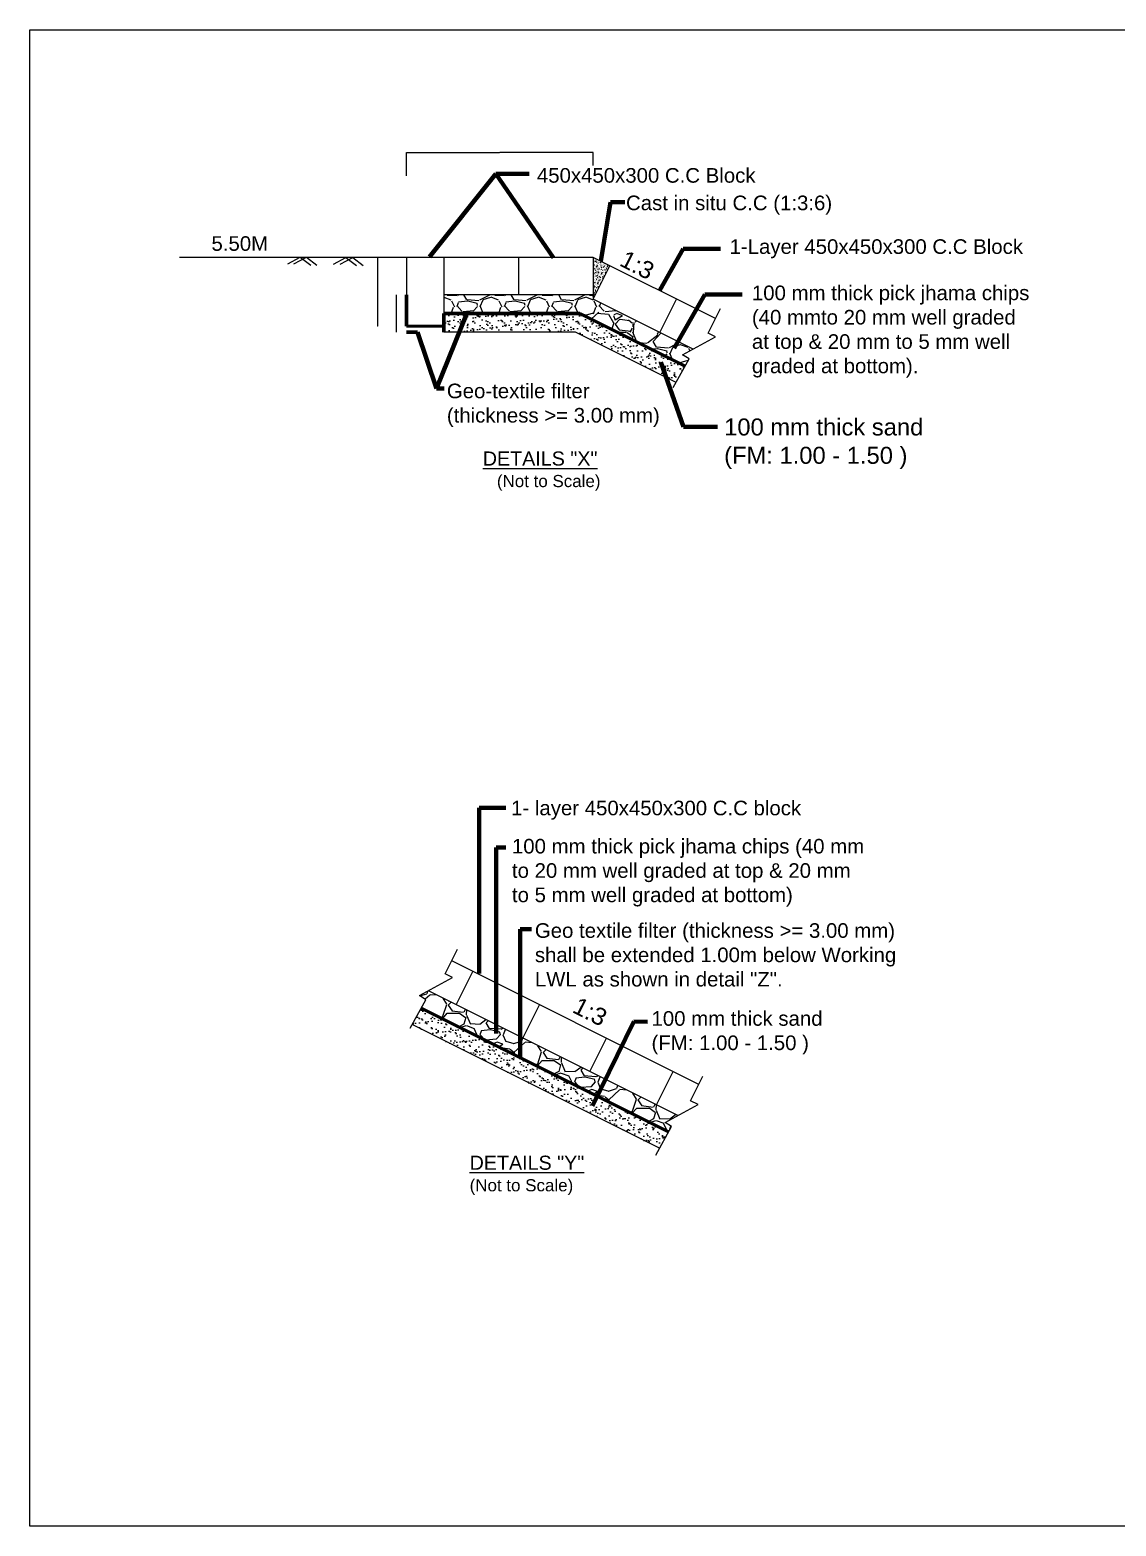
# Model space of a CAD drawing. Header units: inches. Extents: x 64995 to 402236, y -100918 to 204355.
# Drawn here: x 174468 to 179876, y 47342 to 54789 of the extents above; entities that cross this region are included whole.
import ezdxf

# ---------------------------------------------------------------- set-up
doc = ezdxf.new("R2010")
doc.units = ezdxf.units.IN
doc.header["$LTSCALE"] = 7
doc.header["$MEASUREMENT"] = 0
doc.layers.add('LINE', color=7, linetype='Continuous')
doc.styles.add('dim', font='isocp.shx')
doc.styles.get("Standard").update_dxf_attribs({"font": 'arial.ttf'})
doc.dimstyles.get("Standard").update_dxf_attribs({"dimtxt": 0.18, "dimasz": 0.18, "dimexe": 0.18, "dimexo": 0.0625, "dimgap": 0.09, "dimtad": 0, "dimtih": 1, "dimtoh": 1, "dimdec": 4, "dimzin": 0, "dimdsep": 46, "dimtxsty": 'Standard', "dimcen": 0.09, "dimadec": 0, "dimazin": 0, "dimtfac": 1, "dimtdec": 4, "dimtofl": 0, "dimtmove": 0, "dimatfit": 3, "dimfxl": 1, "dimtolj": 1, "dimtzin": 0, "dimarcsym": 0})
doc.dimstyles.new('STANDARD$0', dxfattribs={"dimscale": 0, "dimtxt": 8, "dimasz": 8, "dimexe": 4, "dimexo": 0, "dimgap": 2, "dimtad": 1, "dimdec": 0, "dimzin": 0, "dimdsep": 46, "dimtxsty": 'dim', "dimblk": 'DOTSMALL', "dimcen": 1, "dimclrd": 6, "dimclre": 6, "dimclrt": 256, "dimadec": 0, "dimazin": 0, "dimtfac": 1, "dimtdec": 0, "dimtix": 1, "dimtofl": 0, "dimtmove": 1, "dimatfit": 3, "dimldrblk": 'DOTSMALL', "dimfxl": 6, "dimtolj": 1, "dimtzin": 0, "dimarcsym": 0})

# ---------------------------------------------------------------- blocks, each defined once
blk = doc.blocks.new('*D11')
at = {"layer": 'Defpoints', "color": 0, "ltscale": 0.5}
for p in [(177272.1408184584, 54179.01025068964), (177272.1408184584, 54114.27252440172), (176342.8608184591, 54062.88793636177)]:
    blk.add_point(p, dxfattribs=at)
at = {"layer": 'LINE', "color": 0, "lineweight": -2, "ltscale": 0.5}
for p, q in [((176342.8608184591, 54062.95043636177), (176342.8608184591, 54179.19025068964)), ((176343.0408184591, 54179.01025068964), (176806.8292456416, 54179.01025068964)), ((177271.9608184584, 54179.01025068964), (176808.172391276, 54179.01025068964)), ((177272.1408184584, 54114.33502440172), (177272.1408184584, 54179.19025068964))]:
    blk.add_line(p, q, dxfattribs=at)
at = {"layer": 'LINE', "color": 0, "ltscale": 0.5}
for points in [[(176343.0408184591, 54179.04025068964), (176343.0408184591, 54178.98025068964), (176342.8608184591, 54179.01025068964)], [(177271.9608184584, 54179.04025068964), (177271.9608184584, 54178.98025068964), (177272.1408184584, 54179.01025068964)]]:
    blk.add_solid(points, dxfattribs=at)
at = {"layer": 'LINE', "color": 0, "lineweight": 13, "ltscale": 0.5, "insert": (176807.5008184588, 54179.01025068964), "char_height": 0.18, "attachment_point": 5}
blk.add_mtext('\\A1;{\\H1.775x;1.20m}', dxfattribs=at)
blk = doc.blocks.new('*D12')
at = {"color": 0, "lineweight": -2, "ltscale": 0.5}
for p, q in [((176199.5750874709, 53656.64025804278), (176199.2450874709, 53656.64025804278)), ((176199.4250874709, 53314.7456274177), (176199.4250874709, 53656.46025804278)), ((176199.5750874709, 53314.5656274177), (176199.2450874709, 53314.5656274177))]:
    blk.add_line(p, q, dxfattribs=at)
at = {"color": 0, "linetype": 'Continuous', "ltscale": 0.5}
for points in [[(176199.3950874709, 53656.46025804278), (176199.4550874709, 53656.46025804278), (176199.4250874709, 53656.64025804278)], [(176199.3950874709, 53314.7456274177), (176199.4550874709, 53314.7456274177), (176199.4250874709, 53314.5656274177)]]:
    blk.add_solid(points, dxfattribs=at)
at = {"layer": 'Defpoints', "color": 0, "linetype": 'Continuous', "ltscale": 0.5}
for p in [(176199.4250874709, 53656.64025804278), (176261.8514735367, 53656.64025804278), (176342.8608184591, 53314.5656274177)]:
    blk.add_point(p, dxfattribs=at)
at = {"color": 0, "linetype": 'Continuous', "lineweight": -3, "ltscale": 0.5, "insert": (176164.7104807351, 53470.78425804287), "char_height": 0.8, "attachment_point": 5}
blk.add_mtext('\\A1;450', dxfattribs=at)
blk = doc.blocks.new('*D10')
at = {"color": 0, "lineweight": -2, "ltscale": 0.5}
for p, q in [((176293.4716263097, 53470.40041210799), (176292.9576263097, 53470.40041210799)), ((176293.3216263097, 53285.33575804296), (176293.3216263097, 53469.99291210799)), ((176293.4716263097, 53284.92825804296), (176292.9576263097, 53284.92825804296))]:
    blk.add_line(p, q, dxfattribs=at)
at = {"color": 0, "linetype": 'Continuous', "ltscale": 0.5}
for points in [[(176293.253709643, 53469.99291210799), (176293.3895429763, 53469.99291210799), (176293.3216263097, 53470.40041210799)], [(176293.253709643, 53285.33575804296), (176293.3895429763, 53285.33575804296), (176293.3216263097, 53284.92825804296)]]:
    blk.add_solid(points, dxfattribs=at)
at = {"layer": 'Defpoints', "color": 0, "linetype": 'Continuous', "ltscale": 0.5}
for p in [(176293.3216263097, 53470.40041210799), (176365.8833845448, 53470.40041210799), (176355.7480123736, 53284.92825804296)]:
    blk.add_point(p, dxfattribs=at)
at = {"color": 0, "linetype": 'Continuous', "lineweight": -3, "ltscale": 0.5, "insert": (176256.0197394941, 53377.66433507501), "char_height": 0.8, "attachment_point": 5, "rotation": 90}
blk.add_mtext('\\A1;200', dxfattribs=at)

msp = doc.modelspace()

# ---------------------------------------------------------------- hatches: boundary and pattern name
at = {"linetype": 'ByBlock', "lineweight": 5, "ltscale": 0.5}
h = msp.add_hatch(dxfattribs=at)
h.set_pattern_fill('AR-CONC', color=0, scale=0.09292800000000002, angle=-3.81666561775622e-14, style=0)
h.set_pattern_definition([(49.9999999999999, (176966.3631254848, 57644.60987646127), (16.93005692046066, -1.481187340959198), [1.7702784, -19.4730624]), (355, (176966.3631254848, 57644.60987646127), (-3.275045332266771, 17.75451170975522), [1.41622272, -15.57844992]), (100.4509999999998, (176967.7739583816, 57644.48644484527), (13.65507279481427, 16.27324356576408), [1.504504319999999, -16.54954751999998]), (46.18419999999993, (176966.3631254848, 57649.33061886131), (25.19083311202385, -3.906909450132487), [2.6554176, -29.2095936]), (96.63559999999993, (176968.4623597119, 57649.00504561298), (22.06150070047851, 22.99276205775048), [2.256756479999971, -24.8243212799996]), (351.184, (176966.3631254848, 57649.33061886131), (22.06153520907727, 22.99272135254961), [2.124334080000001, -23.36767488000001]), (20.99999999999996, (176968.7234966852, 57648.15043326135), (14.08926755334249, -9.503330104725714), [1.7702784, -19.4730624]), (326, (176968.7234966852, 57648.15043326135), (5.743138890290159, 17.11621931581488), [1.41622272, -15.57844992]), (71.45139999999995, (176969.8975955028, 57647.35849155247), (19.83236765428613, 7.612927321837772), [1.50450432, -16.54954751999999]), (37.49999999999991, (176966.3631254848, 57644.60987646127), (0.2870177228710011, 7.857530652404371), [0, -15.389620224, 0, -15.81448704, 0, -15.6374592]), (7.49999999999994, (176966.3631254848, 57644.60987646127), (6.209417597757699, 9.309580456698205), [0, -9.016617983999986, 0, -15.03556454399998, 0, -5.959937279999995]), (327.4999999999999, (176961.0994977098, 57644.60987646127), (12.60016282766703, -0.532360721751167), [0, -5.900928, 0, -18.41089536000001, 0, -24.42984192]), (317.4999999999999, (176958.7391265094, 57644.60987646127), (13.76534856783989, 2.362832958745561), [0, -7.671206400000004, 0, -12.22672281600001, 0, -17.34872832000001])])
h.paths.add_polyline_path([(177355.2581484638, 53615.08159304078), (177272.1408184584, 53656.64025804395), (177272.1408184603, 53470.78425804403), (177272.1408184603, 53448.8469330307)])
at = {"linetype": 'ByBlock', "lineweight": 13, "ltscale": 0.5}
h = msp.add_hatch(dxfattribs=at)
h.set_pattern_fill('GRAVEL', color=0, scale=9.292800000000003, angle=-3.81666561775622e-14, style=0)
h.set_pattern_definition([(228.0127999999999, (143886.8353587057, 52469.14528506639), (-1888.298564485187, -2124.336690302223), [31.75544908799999, -3143.800703999998]), (184.9697, (143865.592017908, 52445.54157306667), (2832.450021924615, 236.0354543016041), [54.49344384000003, -5394.842112000002]), (132.5103999999999, (143811.303480307, 52440.82083066687), (2360.369482535527, -2596.410856233763), [38.42405529599992, -3803.979801599993]), (267.2737, (143719.2490035076, 52381.81155066675), (236.0360950811234, 4720.740880940036), [49.62401663999989, -4912.768819199991]), (292.8336999999999, (143716.8886323091, 52332.24375546648), (-1180.18895056568, 2832.44705044699), [48.660260352, -4817.3689344]), (357.2737, (143735.7716019083, 52287.39670266648), (-4720.740880940038, 236.0360950811233), [49.62401663999999, -4912.7688192]), (37.69419999999992, (143785.3393971086, 52285.03633146657), (-3068.484498593307, -2360.36909582989), [65.625196032, -6496.884556800002]), (72.25529999999995, (143837.2675635092, 52325.16264186677), (1652.26314502774, 5192.818145994548), [61.95695616, -6133.740518400001]), (121.4295999999999, (143856.1505331084, 52384.17192186665), (-1888.297446502657, 3068.478950673943), [49.79203046400001, -4929.412224000002]), (175.2364, (143830.1864499062, 52426.65860346652), (2596.406280514246, -236.0349048493535), [56.84526566399966, -2785.414579199989]), (222.3973999999999, (143773.5375411067, 52431.37934586633), (-2832.445525237255, -2596.404942126391), [73.513296384, -7277.823590399999]), (138.8140999999999, (143952.9257523086, 52379.45117946638), (-1652.258787518356, 1416.220541500421), [25.09102464, -2484.0211968]), (171.4692, (143934.0427827075, 52395.97377786663), (3068.477876019119, -472.0754294826486), [47.73544089599985, -4725.816268799981]), (224.9999999999999, (143886.8353587057, 52403.05489146657), (-2.025046796916286e-13, -236.036959113772), [33.38057395199999, -300.42600192]), (203.1985999999999, (143870.3127603069, 52431.37934586656), (1180.189579696505, 472.0763099067319), [17.976085248, -1779.6269568]), (291.8013999999999, (143853.7901619081, 52424.29823226662), (-236.0372855878926, 708.1118161586348), [25.421941248, -1245.6812544]), (30.96379999999995, (143863.2316467077, 52400.69452026644), (708.1106123764196, 472.0746078704075), [41.28976895999983, -1335.031526399995]), (161.5651, (143898.6372147095, 52421.93786106649), (472.0744554239222, -236.0367689612349), [29.85655833599995, -716.5585151999987]), (16.38949999999997, (143716.8886323091, 52424.29823226662), (2360.372502290145, 708.1098870882066), [41.82577766400001, -4140.760166400002]), (70.34619999999995, (143757.0149427079, 52436.10008826636), (-944.1458490853324, -2596.404648279509), [35.08951987199993, -3473.853081599992]), (293.1985999999999, (143898.6372147095, 52469.14528506639), (-472.0763099067321, 1180.189579696505), [35.95198464, -1761.6546816]), (343.6104999999999, (143912.7994419079, 52436.10008826636), (-2360.372502290145, 708.1098870882103), [41.82577766399974, -4140.760166399969]), (339.444, (143716.8886323072, 52277.95521786663), (-1180.187064940774, 472.0736671964681), [40.33400448, -1976.364825600001]), (294.7751, (143754.6545715075, 52263.79299066699), (-1180.182849668234, 2596.407114366688), [33.79531161599982, -3345.742540799978]), (66.80139999999996, (143900.997585908, 52233.1081650664), (472.0763099067337, 1180.189579696505), [35.95198464000001, -1761.654681600001]), (17.35399999999996, (143915.1598131083, 52266.15336186643), (-3068.482725584684, -944.1470559346785), [39.56716262400001, -3917.138227200001]), (69.44399999999997, (143785.3393971086, 52233.10816506663), (-472.0736671964688, -1180.187064940773), [20.167048704, -1996.5394944]), (101.3098999999998, (143886.8353587057, 52233.10816506663), (-236.035954951195, 944.1454562067591), [12.03556991999991, -1191.522815999994]), (165.9637999999999, (143884.4749875072, 52244.91002106684), (708.1118576012991, -236.0367115000023), [48.66026035200002, -924.5453184]), (186.009, (143837.2675635092, 52256.71187706658), (2360.367719328602, 236.036568802014), [45.09489177600003, -4464.391219200002]), (303.6900999999999, (143863.2316467077, 52379.45117946638), (-236.0372009688384, 472.0737845814165), [34.04175667199999, -817.0025318399995]), (353.1572, (143882.1146163069, 52351.1267250664), (4012.632699382161, -472.076354265784), [59.43275289600001, -5883.829248000002]), (60.94539999999999, (143941.1238963068, 52344.04561146646), (-944.146283723767, -1652.255900859593), [24.30141542400001, -2405.850163200002]), (90, (143952.9257523086, 52365.28895226674), (-236.03712, 236.0371200000002), [14.1622272, -221.8748928]), (120.2563999999999, (143832.5468211066, 52263.79299066629), (944.1464789661452, -1652.259006666076), [32.79122457600001, -3246.337459200002]), (48.01279999999994, (143816.0242227078, 52292.11744506651), (1888.298564485186, 2124.336690302224), [63.51099110399991, -3112.047206399996]), (359.9999999999999, (143858.5109043088, 52339.32486906665), (236.0371200000002, 236.0371199999999), [61.36965120000002, -174.6674688000001]), (325.3047999999999, (143919.8805555072, 52339.32486906665), (-2360.367110327345, 1652.25999709337), [37.32081407999998, -3694.752230399999]), (254.0546, (143950.5653811082, 52318.0815282666), (-236.0377221456993, -944.1507291553066), [34.367469312, -1684.0133376]), (207.6459999999999, (143941.1238963068, 52285.03633146657), (-4484.703704779586, -2360.372684499093), [55.95613056000001, -5539.670400000002]), (175.4261, (143891.5561011083, 52259.07224826649), (-3068.483266693977, 236.0359780282042), [59.19783091199968, -5860.578662399981]), (175.4261, (143891.5561011083, 52259.07224826649), (-3068.483266693977, 236.0359780282042), [59.19783091199968, -5860.578662399981])])
h.paths.add_polyline_path([(176528.7168184578, 53470.78425804403), (176528.7168184578, 53377.85625804373), (177206.3288434189, 53377.85625804373), (177730.0060526881, 53116.0176534091), (177749.6021512881, 53151.43434146018), (177717.8850024607, 53171.9385655431), (177769.6061277375, 53200.11427839164), (177272.1408184603, 53448.8469330307), (177272.1408184603, 53470.78425804403)])
at = {"linetype": 'Continuous', "lineweight": -3, "ltscale": 0.5}
h = msp.add_hatch(dxfattribs=at)
h.set_pattern_fill('AR-SAND', color=0, scale=0.9292800000000002, angle=-3.81666561775622e-14, style=0)
h.set_pattern_definition([(37.49999999999991, (209118.3579666898, 161032.2895086069), (-1.486877082732025, 45.48019331854112), [0, -35.87764223999999, 0, -40.12631039999999, 0, -38.35603199999999]), (7.49999999999994, (209118.3579666898, 161032.2895086069), (41.77329965544835, 66.61312294561598), [0, -19.35504383999998, 0, -32.33708543999995, 0, -12.39194879999999]), (327.4999999999999, (209089.3254009303, 161032.2895086069), (73.50533898179822, 0.133554697807849), [0, -11.801856, 0, -42.4866816, 0, -55.4687232]), (317.4999999999999, (209089.3254009303, 161032.2895086069), (70.95577401534568, 20.71637615164654), [0, -5.900928000000001, 0, -27.85238016000001, 0, -31.86501120000002])])
h.paths.add_polyline_path([(176528.7168184578, 53377.85625804373), (176528.7168184578, 53284.92825804412), (177184.3915184051, 53284.92825804412), (177684.9771669343, 53034.63543377927), (177730.0060526881, 53116.0176534091), (177206.3288434189, 53377.85625804373)])
at = {"linetype": 'ByBlock', "lineweight": 13, "ltscale": 0.5}
h = msp.add_hatch(dxfattribs=at)
h.set_pattern_fill('GRAVEL', color=0, scale=9.292800000000003, angle=-3.81666561775622e-14, style=0)
h.set_pattern_definition([(228.0127999999999, (187902.7983853164, 54508.05494480066), (-1888.298564485187, -2124.336690302223), [31.75544908799999, -3143.800703999998]), (184.9697, (187881.5550445168, 54484.45123280048), (2832.450021924615, 236.0354543016037), [54.49344384000001, -5394.842112000002]), (132.5103999999999, (187827.2665069158, 54479.73049040044), (2360.369482535526, -2596.410856233762), [38.42405529599991, -3803.97980159999]), (267.2737, (187735.2120301164, 54420.72121040056), (236.0360950811234, 4720.740880940036), [49.62401663999986, -4912.768819199988]), (292.8336999999999, (187732.851658916, 54371.15341520052), (-1180.188950565679, 2832.44705044699), [48.66026035199999, -4817.3689344]), (357.2737, (187751.7346285152, 54326.30636240052), (-4720.740880940037, 236.0360950811233), [49.62401663999998, -4912.7688192]), (37.69419999999992, (187801.3024237155, 54323.94599120038), (-3068.484498593307, -2360.36909582989), [65.625196032, -6496.884556800002]), (72.25529999999995, (187853.2305901161, 54364.07230160035), (1652.263145027739, 5192.81814599455), [61.95695616000002, -6133.740518400001]), (121.4295999999999, (187872.1135597154, 54423.08158160069), (-1888.297446502657, 3068.478950673943), [49.79203046400001, -4929.412224000002]), (175.2364, (187846.149476515, 54465.5682632001), (2596.406280514245, -236.0349048493532), [56.84526566399915, -2785.414579199971]), (222.3973999999999, (187789.5005677155, 54470.2890056006), (-2832.445525237254, -2596.40494212639), [73.513296384, -7277.823590399998]), (138.8140999999999, (187968.8887789155, 54418.36083920042), (-1652.258787518356, 1416.22054150042), [25.09102463999999, -2484.021196799999]), (171.4692, (187950.0058093163, 54434.88343760044), (3068.477876019119, -472.0754294826486), [47.73544089599952, -4725.816268799946]), (224.9999999999999, (187902.7983853164, 54441.96455120014), (-2.025046796916286e-13, -236.036959113772), [33.38057395199999, -300.4260019199999]), (203.1985999999999, (187886.2757869157, 54470.2890056006), (1180.189579696505, 472.0763099067317), [17.976085248, -1779.6269568]), (291.8013999999999, (187869.753188515, 54463.20789200019), (-236.0372855878926, 708.1118161586347), [25.42194124799999, -1245.6812544]), (30.96379999999995, (187879.1946733165, 54439.60418000001), (708.1106123764193, 472.0746078704073), [41.28976895999955, -1335.031526399986]), (161.5651, (187914.6002413164, 54460.84752080053), (472.0744554239222, -236.0367689612349), [29.85655833599993, -716.5585151999983]), (16.38949999999997, (187732.851658916, 54463.20789200043), (2360.372502290145, 708.1098870882065), [41.82577766400001, -4140.760166400002]), (70.34619999999995, (187772.9779693167, 54475.00974800087), (-944.1458490853325, -2596.404648279509), [35.08951987199993, -3473.853081599992]), (293.1985999999999, (187914.6002413164, 54508.05494480066), (-472.0763099067321, 1180.189579696505), [35.95198464, -1761.6546816]), (343.6104999999999, (187928.7624685149, 54475.00974800087), (-2360.372502290144, 708.1098870882101), [41.82577766399944, -4140.760166399932]), (339.444, (187732.851658916, 54316.86487760044), (-1180.187064940773, 472.0736671964679), [40.33400448, -1976.3648256]), (294.7751, (187770.6175981163, 54302.7026504008), (-1180.182849668234, 2596.407114366687), [33.79531161599954, -3345.742540799944]), (66.80139999999996, (187916.9606125149, 54272.01782480044), (472.0763099067336, 1180.189579696505), [35.95198464, -1761.6546816]), (17.35399999999996, (187931.1228397171, 54305.06302160046), (-3068.482725584684, -944.1470559346781), [39.567162624, -3917.138227200001]), (69.44399999999997, (187801.3024237155, 54272.01782480044), (-472.0736671964686, -1180.187064940773), [20.167048704, -1996.5394944]), (101.3098999999997, (187902.7983853164, 54272.0178248002), (-236.035954951195, 944.1454562067589), [12.03556991999978, -1191.522815999985]), (165.9637999999999, (187900.4380141161, 54283.81968080041), (708.1118576012989, -236.0367115000022), [48.660260352, -924.5453183999998]), (186.009, (187853.2305901161, 54295.62153680016), (2360.367719328602, 236.036568802014), [45.09489177600001, -4464.391219200001]), (303.6900999999999, (187879.1946733165, 54418.36083920042), (-236.0372009688383, 472.0737845814165), [34.04175667199998, -817.0025318399994]), (353.1572, (187898.0776429157, 54390.0363848002), (4012.63269938216, -472.0763542657837), [59.43275289599999, -5883.829248000002]), (60.94539999999999, (187957.0869229156, 54382.95527120026), (-944.146283723767, -1652.255900859593), [24.30141542400001, -2405.850163200001]), (90, (187968.8887789155, 54404.19861200055), (-236.0371199999999, 236.0371200000002), [14.1622272, -221.8748928]), (120.2563999999999, (187848.5098477154, 54302.7026504008), (944.1464789661455, -1652.259006666076), [32.791224576, -3246.337459200001]), (48.01279999999994, (187831.9872493166, 54331.02710480032), (1888.298564485186, 2124.336690302223), [63.51099110399987, -3112.047206399994]), (359.9999999999999, (187874.4739309157, 54378.23452880046), (236.0371200000002, 236.0371199999998), [61.36965120000002, -174.6674688000001]), (325.3047999999999, (187935.8435821178, 54378.23452880046), (-2360.367110327344, 1652.25999709337), [37.32081407999998, -3694.752230399997]), (254.0546, (187966.5284077152, 54356.99118800064), (-236.0377221456994, -944.1507291553064), [34.367469312, -1684.0133376]), (207.6459999999999, (187957.0869229156, 54323.94599120038), (-4484.703704779586, -2360.372684499092), [55.95613056000001, -5539.670400000002]), (175.4261, (187907.5191277153, 54297.98190800029), (-3068.483266693977, 236.0359780282041), [59.19783091199913, -5860.578662399945]), (175.4261, (187907.5191277153, 54297.98190800029), (-3068.483266693977, 236.0359780282041), [59.19783091199913, -5860.578662399945])])
h.paths.add_polyline_path([(176451.8803896531, 50006.37974902916), (176408.2069710138, 49982.58812237436), (176439.9241198394, 49962.08389829237), (176416.6840144116, 49920.08127414364), (177647.8201872147, 49304.51318774278), (177662.3851651027, 49330.83696212944), (177630.6680162772, 49351.34118621213), (177693.5002578086, 49385.56981495114)])
at = {"linetype": 'ByBlock', "lineweight": 18, "ltscale": 0.5}
h = msp.add_hatch(dxfattribs=at)
h.set_pattern_fill('AR-SAND', color=0, scale=0.9292800000000002, angle=-3.81666561775622e-14, style=0)
h.set_pattern_definition([(37.49999999999991, (187732.851658916, 54272.01782480044), (-1.486877082732023, 45.48019331854112), [0, -35.87764223999999, 0, -40.12631039999999, 0, -38.356032]), (7.499999999999936, (187732.851658916, 54272.01782480044), (41.77329965544835, 66.61312294561598), [0, -19.35504383999999, 0, -32.33708543999997, 0, -12.39194879999999]), (327.4999999999999, (187703.8190931547, 54272.0178248002), (73.50533898179822, 0.133554697807849), [0, -11.801856, 0, -42.4866816, 0, -55.4687232]), (317.4999999999999, (187703.8190931547, 54272.0178248002), (70.95577401534568, 20.71637615164654), [0, -5.900928000000004, 0, -27.85238016000001, 0, -31.86501120000002])])
h.paths.add_polyline_path([(177602.7913014608, 49223.13096811272), (177647.8201872147, 49304.51318774278), (176416.6840144116, 49920.08127414364), (176371.6551286596, 49838.69905451311)])

# ---------------------------------------------------------------- linework, layer by layer
at = {"color": 0, "linetype": 'ByBlock', "lineweight": 13, "ltscale": 0.5}
for p, q in [((177272.1408184584, 53656.64025804325), (175212.9533680905, 53656.64025804278)), ((177880.9308511544, 53352.24524169619), (177272.1408184584, 53656.64025804325)), ((177272.1408184603, 53470.7842580431), (176528.7168184578, 53470.78425804287)), ((177769.6061277375, 53200.11427839071), (177272.1408184603, 53448.84693303023)), ((176397.5146330338, 53284.92825804389), (176342.8608184591, 53284.92825804389)), ((177184.3915184051, 53284.92825804342), (176528.7168184578, 53284.92825804389)), ((177684.9771669343, 53034.63543377834), (177184.3915184051, 53284.92825804342)), ((177798.3620001244, 49540.93226880602), (176567.886206733, 50156.17016550268)), ((177693.5002578086, 49385.56981495045), (176451.8803896531, 50006.3797490287)), ((177602.7913014627, 49223.13096811179), (176371.6551286596, 49838.69905451241))]:
    msp.add_line(p, q, dxfattribs=at)
at = {"color": 0, "linetype": 'ByBlock', "lineweight": 18, "ltscale": 0.5}
for p, q in [((176342.8608184591, 53656.64025804278), (176342.8608184591, 53314.5656274177)), ((176528.7168184578, 53656.64025804278), (176528.7168184578, 53470.7842580431)), ((176528.7168184578, 53656.64025804278), (176528.7168184578, 53284.92825804296)), ((176900.4288184572, 53656.64025804325), (176900.4288184572, 53470.78425804403)), ((177272.1408184584, 53656.64025804325), (177272.1408184603, 53470.7842580431)), ((177272.1408184603, 53448.84693303023), (177355.2581484638, 53615.08159304055)), ((177272.1408184603, 53470.7842580431), (177272.1408184603, 53448.84693303023)), ((177604.61013848, 53282.61227301991), (177687.7274684835, 53448.84693303023)), ((176590.4065159652, 49937.11668587172), (176673.5238459687, 50103.35134588204)), ((176922.8758359849, 49770.8820258607), (177005.9931659903, 49937.11668587172)), ((177255.3451560046, 49604.64736585038), (177338.46248601, 49770.8820258607)), ((177587.8144760261, 49438.4127058403), (177670.9318060297, 49604.64736585015))]:
    msp.add_line(p, q, dxfattribs=at)
at = {"color": 0, "linetype": 'ByBlock', "lineweight": 60, "ltscale": 0.5}
for p, q in [((176342.8608184591, 53470.78425804264), (176342.8608184591, 53314.5656274177)), ((176342.8608184591, 53314.56562741724), (176342.8608184591, 53377.85625804326)), ((177206.3288434189, 53377.85625804326), (176528.7168184578, 53377.85625804326)), ((176528.7168184578, 53284.92825804389), (176528.7168184578, 53377.85625804326)), ((177730.0060526881, 53116.01765340863), (177206.3288434189, 53377.85625804326)), ((176342.8608184591, 53284.92825804296), (176397.5146330338, 53284.92825804296)), ((177647.8201872147, 49304.51318774208), (176416.6840144116, 49920.08127414294))]:
    msp.add_line(p, q, dxfattribs=at)
at = {"color": 0, "linetype": 'Continuous', "lineweight": 53, "ltscale": 0.5}
msp.add_line((176342.8608184591, 53314.5656274177), (176528.7168184578, 53314.56562741793), dxfattribs=at)
at = {"color": 0, "linetype": 'ByBlock', "lineweight": 18, "ltscale": 0.5}
for points in [[(175751.2770852972, 53624.42459504952), (175814.0211162049, 53658.26612742728), (175866.9602525331, 53617.5709759809)], [(175781.5650712814, 53624.42459504952), (175844.3091021892, 53658.26612742728), (175897.2482385155, 53617.5709759809)], [(175978.652727025, 53622.82249394007), (176041.3967579328, 53656.66402631783), (176094.3358942609, 53615.96887487144)], [(176012.2069849804, 53622.82249394007), (176074.9510158882, 53656.66402631783), (176127.8901522163, 53615.96887487144)], [(177671.2278337929, 53009.78580156964), (177749.6021512881, 53151.43434145971), (177717.8850024607, 53171.9385655424), (177882.103647374, 53261.39867219742), (177844.7806140691, 53280.03703717253), (177906.3642944306, 53403.04721208772)], [(176361.5498023442, 49820.43535840161), (176439.9241198394, 49962.08389829144), (176408.2069710138, 49982.5881223739), (176572.4256159271, 50072.04822902915), (176535.1025826204, 50090.68659400403), (176596.6862629819, 50213.69676891922)], [(177584.0108476075, 49189.18842223867), (177662.3851651027, 49330.83696212874), (177630.6680162772, 49351.3411862112), (177794.8866611923, 49440.80129286715), (177757.5636278856, 49459.43965784179), (177819.1473082471, 49582.44983275652)]]:
    msp.add_lwpolyline(points, dxfattribs=at)
at = {"layer": 'LINE', "color": 0, "linetype": 'ByBlock', "lineweight": -3, "ltscale": 0.5}
msp.add_lwpolyline([(174467.7297319401, 54789.15759465442), (185281.8755636275, 54789.15759465442), (185281.8755636275, 47342.45464220195), (174467.7297319401, 47342.45464220195)], close=True, dxfattribs=at)

# ---------------------------------------------------------------- texts
at = {"layer": 'LINE', "color": 0, "lineweight": 13, "ltscale": 0.5}
for p in [(177398.0688215144, 53619.02225912613), (177162.967327116, 49902.65380947849)]:
    msp.add_text('1:3', height=86.24879999999999, rotation=332.9935993300547, dxfattribs=at).set_placement(p)
at = {"layer": 'LINE', "color": 0, "lineweight": 13, "ltscale": 0.5, "attachment_point": 1}
for s, insert, char_height, width in [('450x450x300 C.C Block', (176992.2456052382, 54101.48905476689), 72.64811366090406, 2791.929147148041), ('Cast in situ C.C (1:3:6)', (177436.0246642217, 53964.57868539327), 72.64811366090406, 2791.929147148041), ('     5.50M', (175230.9107927889, 53762.34155059344), 72.64811366090406, 2791.929147148041), ('1-Layer 450x450x300 C.C Block', (177951.6916340035, 53747.09346228413), 72.64811366090406, 2791.929147148041), ('100 mm thick pick jhama chips \\P(40 mmto 20 mm well graded \\Pat top & 20 mm to 5 mm well \\Pgraded at bottom).', (178062.8078086827, 53516.68897553923), 72.64811366090406, 2791.929147148041), (' Geo-textile filter\\P (thickness >= 3.00 mm)', (176515.7110907923, 53028.6412718824), 72.64811366090406, 2791.929147148041), ('{\\H1.432x;\\LDETAILS "X"\\P\\H0.8606x;\\l   (Not to Scale)}', (176722.768665966, 52691.03269332944), 49.01622972792629, 770.5220859990916), ('1- layer 450x450x300 C.C block', (176863.8238227031, 50952.82853036675), 72.64811366090406, 2791.929147148041), ('100 mm thick pick jhama chips (40 mm\\Pto 20 mm well graded at top & 20 mm \\Pto 5 mm well graded at bottom) ', (176867.9605647138, 50762.68414816189), 72.64811366090406, 2791.929147148041), ('Geo textile filter (thickness >= 3.00 mm)\\Pshall be extended 1.00m below Working\\PLWL as shown in detail "Z".', (176982.1412028409, 50342.9270479793), 72.64811366090406, 2791.929147148041), ('100 mm thick sand \\P(FM: 1.00 - 1.50 )', (177562.9383505824, 49905.28836362458), 72.64811366090406, 2791.929147148041), ('{\\H1.432x;\\LDETAILS "Y"\\P\\H0.8606x;\\l(Not to Scale)}', (176657.2934925034, 49186.03531408099), 49.01622972792629, 770.5220859990916)]:
    msp.add_mtext(s, dxfattribs=dict(at, insert=insert, char_height=char_height, width=width))
at = {"layer": 'LINE', "color": 0, "linetype": 'ByBlock', "lineweight": -3, "ltscale": 0.5, "insert": (177924.6196145605, 52855.23644283175), "char_height": 84.5867896821016, "attachment_point": 1}
msp.add_mtext('100 mm thick sand \\P(FM: 1.00 - 1.50 )', dxfattribs=at)

# ---------------------------------------------------------------- dimensions: what is measured, and where the dimension line sits
at = {"color": 0, "linetype": 'Continuous', "lineweight": -3, "ltscale": 0.5}
for base, p1, p2, text, dimstyle, override, picture, middle in [((176199.4250874709, 53656.64025804278), (176342.8608184591, 53314.5656274177), (176261.8514735367, 53656.64025804278), '450', 'Standard', {"dimtxt": 0.8, "dimtmove": 2, "dimfxl": 0.15, "dimfxlon": 1}, '*D12', (176164.7104807351, 53470.78425804287)), ((176293.3216263097, 53470.40041210799), (176355.7480123736, 53284.92825804296), (176365.8833845448, 53470.40041210799), '200', 'STANDARD$0', {"dimscale": 1, "dimtxt": 0.8, "dimasz": 0.4075000000000002, "dimexe": 0.3640000000000002, "dimexo": 0.2190000000000001, "dimgap": 0.09, "dimtad": 0, "dimlfac": 1000, "dimtxsty": 'Standard', "dimcen": 0.09, "dimclrd": 0, "dimclre": 0, "dimclrt": 0, "dimtix": 0, "dimtmove": 2, "dimfxl": 0.15, "dimfxlon": 1}, '*D10', (176256.0197394941, 53377.66433507501))]:
    dim = msp.add_linear_dim(base=base, p1=p1, p2=p2, angle=90, text=text, dimstyle=dimstyle, override=override, dxfattribs=at)
    dim.commit()
    dim.dimension.update_dxf_attribs({"geometry": picture, "text_midpoint": middle, "dimtype": 160})
at = {"layer": 'LINE', "color": 0, "lineweight": 13, "ltscale": 0.5}
dim = msp.add_linear_dim(base=(177272.1408184584, 54179.01025068964), p1=(176342.8608184591, 54062.88793636177), p2=(177272.1408184584, 54114.27252440172), text='{\\H1.775x;1.20m}', dimstyle='Standard', override={"dimfxl": 0.12}, dxfattribs=at)
dim.commit()
dim.dimension.update_dxf_attribs({"geometry": '*D11', "text_midpoint": (176807.5008184588, 54179.01025068964)})

# ---------------------------------------------------------------- leaders
for points in [[(176457.8491942942, 53659.94232084573), (176788.478370218, 54073.67979056592), (176952.991478831, 54073.67979056592)], [(177075.451513816, 53654.00786634901), (176788.478370218, 54073.67979056592)], [(177603.9986761198, 53494.64636057516), (177719.8082114052, 53699.9605957013), (177906.415190874, 53699.9605957013)], [(177675.5093412831, 53205.73999364435), (177828.3977651004, 53472.79484456748), (178015.0047445655, 53472.79484456748)], [(176642.9554620538, 53377.85625804326), (176492.6574470479, 53004.02988245472), (176530.1366580002, 53004.02988245472)], [(176397.5146330338, 53284.92825804296), (176492.6574470479, 53004.02988245472)], [(177608.9521476779, 53135.86134869716), (177722.5712552093, 52813.12199152441), (177892.1325431209, 52813.12199152441)], [(176703.9933030288, 50093.38135060364), (176703.9933030288, 50917.49014686559), (176838.3531494009, 50917.49014686559)], [(176790.0041876136, 49794.62506367032), (176790.0041876136, 50720.07468504364), (176837.1506734359, 50720.07468504364)], [(176909.3369196317, 49674.43693745112), (176909.3369196317, 50313.3829811944), (176965.4726538639, 50313.3829811944)], [(177269.6532905418, 49434.68971718916), (177475.0595742594, 49854.02070182165), (177542.9279062002, 49851.89019557716)]]:
    msp.add_leader(points, dimstyle='Standard', override={"dimtxt": 0.9, "dimasz": 0.7, "dimclrd": 7, "dimclre": 7, "dimclrt": 7, "dimlwd": 65535, "dimlwe": 65535}, dxfattribs=at)
at = {"layer": 'LINE', "color": 0, "linetype": 'ByBlock', "lineweight": -3, "ltscale": 0.5}
msp.add_leader([(177310.131398803, 53637.46079369559), (177359.1226568561, 53931.48117936513), (177430.1166167561, 53931.48117936513)], dimstyle='Standard', override={"dimtxt": 0.9, "dimasz": 0.7, "dimclrd": 7, "dimclre": 7, "dimclrt": 7, "dimlwd": 65535, "dimlwe": 65535}, dxfattribs=at)

doc.saveas('drawing.dxf')
